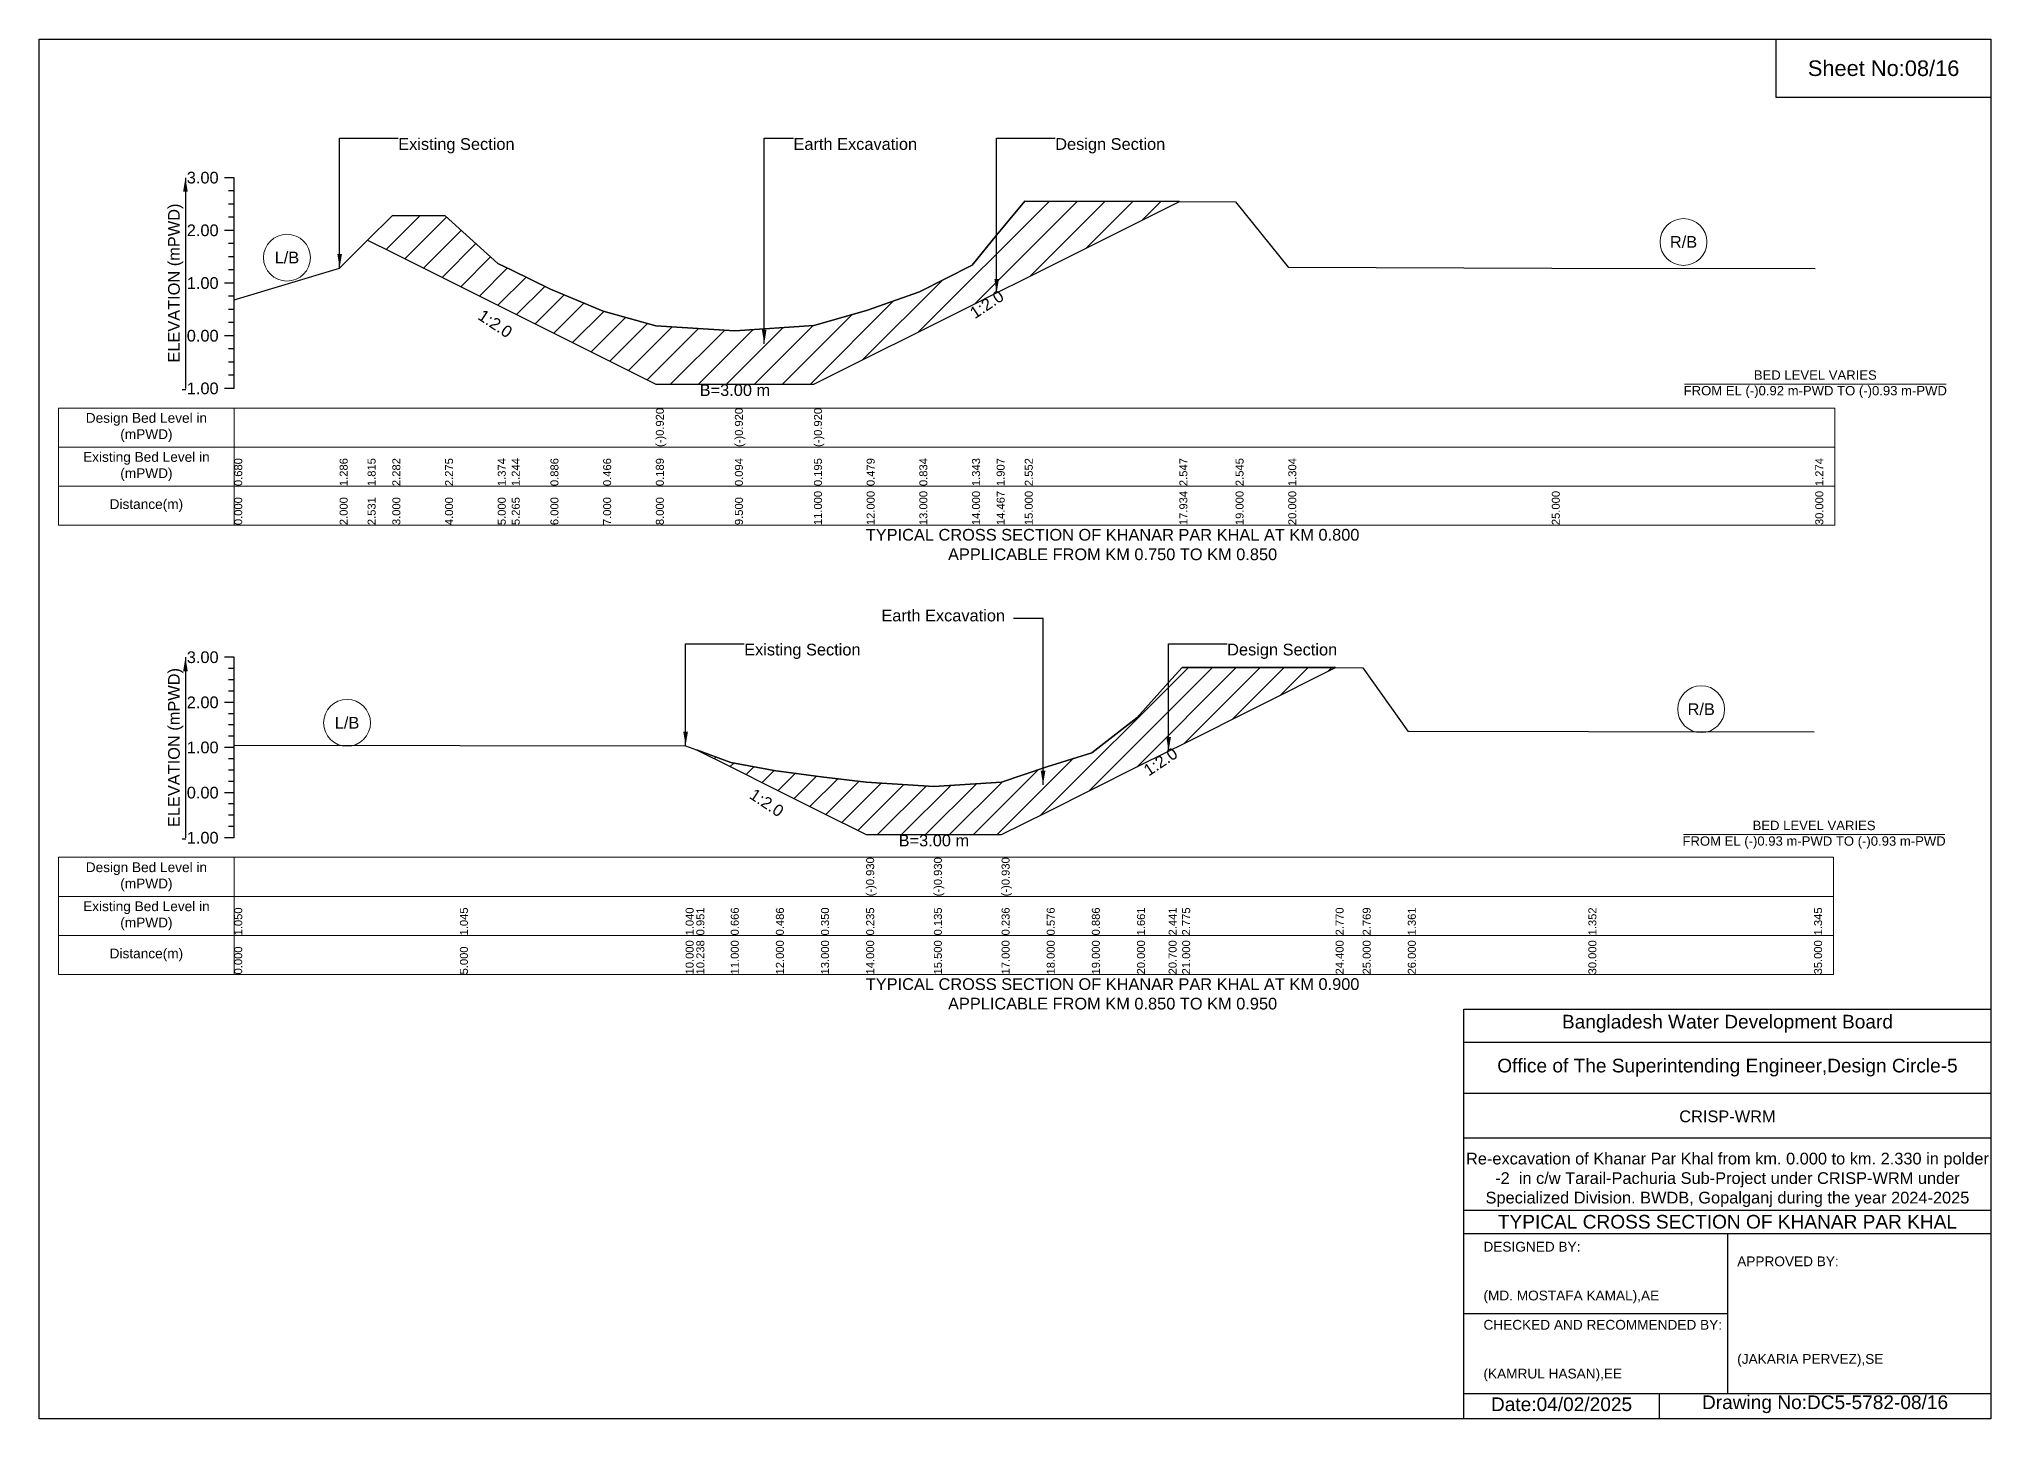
# Model space of a CAD drawing. Header units: inches. Extents: x 91000 to 268000, y -5656 to 7228.
# Drawn here: x 170000 to 178000, y -5656 to 0 of the extents above; entities that cross this region are included whole.
import ezdxf

# ---------------------------------------------------------------- set-up
doc = ezdxf.new("R2010")
doc.units = ezdxf.units.IN
doc.header["$LTSCALE"] = 7
doc.header["$MEASUREMENT"] = 0
for name, color, linetype, lineweight in [('Cross section Data Border', 7, 'Continuous', 9), ('Cross Section Labels', 7, 'Continuous', 9), ('Existing_Bed_Level for Xsection', 7, 'Continuous', 25)]:
    doc.layers.add(name, color=color, linetype=linetype, lineweight=lineweight)
doc.styles.get("Standard").update_dxf_attribs({"font": 'arial.ttf'})
doc.dimstyles.get("Standard").update_dxf_attribs({"dimtxt": 0.18, "dimasz": 0.18, "dimexe": 0.18, "dimexo": 0.0625, "dimgap": 0.09, "dimtad": 0, "dimtih": 1, "dimtoh": 1, "dimdec": 4, "dimzin": 0, "dimdsep": 46, "dimtxsty": 'Standard', "dimcen": 0.09, "dimadec": 0, "dimazin": 0, "dimtfac": 1, "dimtdec": 4, "dimtofl": 0, "dimtmove": 0, "dimatfit": 3, "dimfxl": 1, "dimtolj": 1, "dimtzin": 0, "dimarcsym": 0})

msp = doc.modelspace()

# ---------------------------------------------------------------- hatches: boundary and pattern name
at = {"layer": 'Existing_Bed_Level for Xsection'}
h = msp.add_hatch(dxfattribs=at)
h.set_pattern_fill('ANSI31', color=256, scale=648, style=0)
h.paths.add_polyline_path([(171346.6, -824.3), (171448, -875), (171664, -983), (171880, -1091), (171937.3, -1119.7), (172096, -1199), (172312, -1307), (172528, -1415), (172852, -1415), (173176, -1415), (173392, -1307), (173608, -1199), (173824, -1091), (173924.8, -1040.6), (174040, -983), (174673.7, -666.2), (174040, -665.1), (173924.8, -804.3), (173824, -926.2), (173608, -1036.2), (173392, -1112.8), (173176, -1174.2), (172852, -1196), (172528, -1175.5), (172312, -1115.6), (172096, -1024.9), (171937.3, -947.5), (171880, -919.5), (171664, -724.9), (171448, -723.4)])
h = msp.add_hatch(dxfattribs=at)
h.set_pattern_fill('ANSI31', color=256, scale=555, style=0)
h.paths.add_polyline_path([(172694, -2913), (172835, -2983.5), (173020, -3076), (173042, -3087), (173205, -3168.5), (173390, -3261), (173667.5, -3261), (173945, -3261), (174130, -3168.5), (174315, -3076), (174500, -2983.5), (174629.5, -2918.8), (174685, -2891), (175314, -2576.5), (174685, -2575.6), (174629.5, -2637.4), (174500, -2781.7), (174315, -2925.1), (174130, -2982.4), (173945, -3045.3), (173667.5, -3064), (173390, -3045.5), (173205, -3024.2), (173042, -3002.1), (173020, -2999.1), (172835, -2965.8)])

# ---------------------------------------------------------------- linework, layer by layer
for points in [[(170000, 0), (178000, 0), (178000, -5656), (170000, -5656)], [(177120, 0), (178000, 0), (178000, -240), (177120, -240)]]:
    msp.add_lwpolyline(points, close=True)
for points in [[(175840, -5656), (175840, -3976), (178000, -3976)], [(175840, -4112), (178000, -4112)], [(175840, -4320), (178000, -4320)], [(175840, -4504), (178000, -4504)], [(175840, -4800), (178000, -4800)], [(175840, -4896), (178000, -4896)], [(176920, -4896), (176920, -5552)], [(175840, -5224), (176920, -5224)], [(175840, -5552), (178000, -5552)], [(176640, -5552), (176640, -5656)]]:
    msp.add_lwpolyline(points)
at = {"layer": 'Cross section Data Border'}
for points in [[(170080, -1512.3), (177360, -1512.3), (177360, -1992.3), (170080, -1992.3)], [(170080, -3354), (177355, -3354), (177355, -3834), (170080, -3834)]]:
    msp.add_lwpolyline(points, close=True, dxfattribs=at)
for points in [[(170800, -1512.3), (170800, -1992.3)], [(170080, -1672.3), (177360, -1672.3)], [(170080, -1832.3), (177360, -1832.3)], [(170800, -3354), (170800, -3834)], [(170080, -3514), (177355, -3514)], [(170080, -3674), (177355, -3674)]]:
    msp.add_lwpolyline(points, dxfattribs=at)
at = {"layer": 'Cross Section Labels'}
for points in [[(176744.2, -1415), (177815.8, -1415)], [(176739.2, -3261), (177810.8, -3261)]]:
    msp.add_lwpolyline(points, dxfattribs=at)
for centre in [(171016, -896), (176740, -831.8), (171262.5, -2802.7), (176812.5, -2747)]:
    msp.add_circle(centre, 96, dxfattribs=at)
at = {"layer": 'Existing_Bed_Level for Xsection'}
for points in [[(170800, -568.3), (170760, -568.3)], [(170800, -622.3), (170776, -622.3)], [(170800, -1432.3), (170800, -1216.3), (170800, -1000.3), (170800, -784.3), (170800, -568.3)], [(170800, -676.3), (170776, -676.3)], [(170800, -1069.4), (171232, -938.5), (171346.6, -824.3), (171448, -723.4), (171664, -724.9), (171880, -919.5), (171937.3, -947.5), (172096, -1024.9), (172312, -1115.6), (172528, -1175.5), (172528, -1175.5), (172852, -1196), (172852, -1196), (173176, -1174.2), (173176, -1174.2), (173392, -1112.8), (173608, -1036.2), (173824, -926.2), (173924.8, -804.3), (174040, -665.1), (174673.7, -666.2), (174904, -666.6), (175120, -934.6), (176200, -938.5), (177280, -941.1)], [(170800, -784.3), (170760, -784.3)], [(170800, -730.3), (170776, -730.3)], [(170800, -838.3), (170776, -838.3)], [(170800, -892.3), (170776, -892.3)], [(170800, -946.3), (170776, -946.3)], [(170800, -1000.3), (170760, -1000.3)], [(170800, -1054.3), (170776, -1054.3)], [(170800, -1108.3), (170776, -1108.3)], [(170800, -1162.3), (170776, -1162.3)], [(170800, -1216.3), (170760, -1216.3)], [(170800, -1270.3), (170776, -1270.3)], [(170800, -1324.3), (170776, -1324.3)], [(170800, -1432.3), (170760, -1432.3)], [(170800, -1378.3), (170776, -1378.3)], [(170800, -2534), (170760, -2534)], [(170800, -3274), (170800, -3089), (170800, -2904), (170800, -2719), (170800, -2534)], [(170800, -2580.2), (170776, -2580.2)], [(170800, -2626.5), (170776, -2626.5)], [(170800, -2894.7), (171725, -2895.7), (172650, -2896.6), (172694, -2913), (172835, -2965.8), (173020, -2999.1), (173042, -3002.1), (173205, -3024.2), (173390, -3045.5), (173390, -3045.5), (173667.5, -3064), (173667.5, -3064), (173945, -3045.3), (173945, -3045.3), (174130, -2982.4), (174315, -2925.1), (174500, -2781.7), (174629.5, -2637.4), (174685, -2575.6), (175314, -2576.5), (175425, -2576.7), (175610, -2837.2), (176350, -2838.9), (177275, -2840.2)], [(170800, -2719), (170760, -2719)], [(170800, -2672.7), (170776, -2672.7)], [(170800, -2765.2), (170776, -2765.2)], [(170800, -2811.5), (170776, -2811.5)], [(170800, -2857.7), (170776, -2857.7)], [(170800, -2904), (170760, -2904)], [(170800, -2950.2), (170776, -2950.2)], [(170800, -2996.5), (170776, -2996.5)], [(170800, -3089), (170760, -3089)], [(170800, -3042.7), (170776, -3042.7)], [(170800, -3135.2), (170776, -3135.2)], [(170800, -3181.5), (170776, -3181.5)], [(170800, -3274), (170760, -3274)], [(170800, -3227.7), (170776, -3227.7)]]:
    msp.add_lwpolyline(points, dxfattribs=at)
for points in [[(171346.6, -824.3), (171346.6, -824.3), (171448, -875), (171664, -983), (171880, -1091), (171937.3, -1119.7), (172096, -1199), (172312, -1307), (172528, -1415), (172528, -1415), (172852, -1415), (172852, -1415), (173176, -1415), (173176, -1415), (173392, -1307), (173608, -1199), (173824, -1091), (173924.8, -1040.6), (174040, -983), (174673.7, -666.2), (174040, -665.1), (173924.8, -804.3), (173824, -926.2), (173608, -1036.2), (173392, -1112.8), (173176, -1174.2), (173176, -1174.2), (172852, -1196), (172852, -1196), (172528, -1175.5), (172528, -1175.5), (172312, -1115.6), (172096, -1024.9), (171937.3, -947.5), (171880, -919.5), (171664, -724.9), (171448, -723.4), (171346.6, -824.3)], [(172694, -2913), (172694, -2913), (172835, -2983.5), (173020, -3076), (173042, -3087), (173205, -3168.5), (173390, -3261), (173390, -3261), (173667.5, -3261), (173667.5, -3261), (173945, -3261), (173945, -3261), (174130, -3168.5), (174315, -3076), (174500, -2983.5), (174629.5, -2918.8), (174685, -2891), (175314, -2576.5), (175314, -2576.5), (175314, -2576.5), (174685, -2575.6), (174629.5, -2637.4), (174500, -2781.7), (174315, -2925.1), (174130, -2982.4), (173945, -3045.3), (173945, -3045.3), (173667.5, -3064), (173667.5, -3064), (173390, -3045.5), (173390, -3045.5), (173205, -3024.2), (173042, -3002.1), (173020, -2999.1), (172835, -2965.8), (172694, -2913)]]:
    msp.add_lwpolyline(points, close=True, dxfattribs=at)

# ---------------------------------------------------------------- texts
at = {"attachment_point": 5}
for s, insert, char_height in [('Sheet No:08/16', (177560, -120), 64), ('Bangladesh Water Development Board', (176920, -4036), 56), ('Office of The Superintending Engineer,Design Circle-5', (176920, -4216), 56)]:
    msp.add_mtext(s, dxfattribs=dict(at, insert=insert, char_height=char_height))
for s, insert, char_height, width, attachment_point in [('CRISP-WRM', (176920, -4416), 48, 2240, 5), ('Re-excavation of Khanar Par Khal from km. 0.000 to km. 2.330 in polder -2  in c/w Tarail-Pachuria Sub-Project under CRISP-WRM under Specialized Division. BWDB, Gopalganj during the year 2024-2025', (176920, -4676), 48, 2160, 5), ('TYPICAL CROSS SECTION OF KHANAR PAR KHAL', (176920, -4848), 56, 2240, 5), ('DESIGNED BY:^J^J^J(MD. MOSTAFA KAMAL),AE', (175920, -5056), 40, 1120, 4), ('APPROVED BY:^J^J^J^J^J^J(JAKARIA PERVEZ),SE', (176960, -5216), 40, 1120, 4), ('CHECKED AND RECOMMENDED BY:^J^J^J(KAMRUL HASAN),EE', (175920, -5376), 40, 1120, 4), ('Date:04/02/2025', (176240, -5596), 56, 1120, 5), ('Drawing No:DC5-5782-08/16', (177320, -5596), 56, 1760, 5)]:
    msp.add_mtext(s, dxfattribs=dict(insert=insert, char_height=char_height, width=width, attachment_point=attachment_point))
at = {"layer": 'Cross section Data Border', "char_height": 40, "width": 640, "attachment_point": 5}
for s, insert in [('Design Bed Level in (mPWD)', (170440, -1592.3)), ('Existing Bed Level in (mPWD)', (170440, -1752.3)), ('Distance(m)', (170440, -1912.3)), ('Design Bed Level in (mPWD)', (170440, -3434)), ('Existing Bed Level in (mPWD)', (170440, -3594)), ('Distance(m)', (170440, -3754))]:
    msp.add_mtext(s, dxfattribs=dict(at, insert=insert))
at = {"layer": 'Cross Section Labels'}
for s, insert, char_height, attachment_point in [('Existing Section', (171472, -406.3), 48, 1), ('Earth Excavation', (173092, -406.3), 48, 1), ('Design Section', (174164.8, -406.3), 48, 1), ('L/B', (171016, -896), 48, 5), ('R/B', (176740, -831.8), 48, 5), ('BED LEVEL VARIES ^JFROM EL (-)0.92 m-PWD TO (-)0.93 m-PWD', (177280, -1415), 38.4, 5), ('B=3.00 m', (172852, -1415), 48, 2), ('TYPICAL CROSS SECTION OF KHANAR PAR KHAL AT KM 0.800^JAPPLICABLE FROM KM 0.750 TO KM 0.850', (174400, -2072.3), 48, 5), ('Earth Excavation', (173452.3, -2338.9), 48, 1), ('Existing Section', (172890, -2478.5), 48, 1), ('Design Section', (174869.5, -2478.5), 48, 1), ('L/B', (171262.5, -2802.7), 48, 5), ('R/B', (176812.5, -2747), 48, 5), ('B=3.00 m', (173667.5, -3261), 48, 2), ('BED LEVEL VARIES ^JFROM EL (-)0.93 m-PWD TO (-)0.93 m-PWD', (177275, -3261), 38.4, 5), ('TYPICAL CROSS SECTION OF KHANAR PAR KHAL AT KM 0.900^JAPPLICABLE FROM KM 0.850 TO KM 0.950', (174400, -3914), 48, 5)]:
    msp.add_mtext(s, dxfattribs=dict(at, insert=insert, char_height=char_height, attachment_point=attachment_point))
at = {"layer": 'Cross Section Labels', "char_height": 48, "attachment_point": 2}
for insert, rotation in [((173870.8, -1067.6), 33.69007), ((171883.3, -1146.7), 326.30993), ((174583.2, -2941.9), 33.69007), ((172995.8, -3110.2), 326.30993)]:
    msp.add_mtext('1:2.0', dxfattribs=dict(at, insert=insert, rotation=rotation))
at = {"layer": 'Existing_Bed_Level for Xsection', "char_height": 48, "attachment_point": 6}
for s, insert in [('3.00', (170736, -568.3)), ('2.00', (170736, -784.3)), ('1.00', (170736, -1000.3)), ('0.00', (170736, -1216.3)), ('-1.00', (170736, -1432.3)), ('3.00', (170736, -2534)), ('2.00', (170736, -2719)), ('1.00', (170736, -2904)), ('0.00', (170736, -3089)), ('-1.00', (170736, -3274))]:
    msp.add_mtext(s, dxfattribs=dict(at, insert=insert))
at = {"layer": 'Existing_Bed_Level for Xsection', "rotation": 90}
for s, insert, char_height, attachment_point in [('ELEVATION (mPWD)', (170560, -1000.3), 48, 5), ('(-)0.920', (172528, -1672.3), 32.8, 1), ('(-)0.920', (172852, -1672.3), 32.8, 1), ('(-)0.920', (173176, -1672.3), 32.8, 1), ('0.680', (170800, -1832.3), 32.8, 1), ('1.286', (171232, -1832.3), 32.8, 1), ('1.815', (171346.6, -1832.3), 32.8, 1), ('2.282', (171448, -1832.3), 32.8, 1), ('2.275', (171664, -1832.3), 32.8, 1), ('1.374', (171880, -1832.3), 32.8, 1), ('1.244', (171937.3, -1832.3), 32.8, 1), ('0.886', (172096, -1832.3), 32.8, 1), ('0.466', (172312, -1832.3), 32.8, 1), ('0.189', (172528, -1832.3), 32.8, 1), ('0.094', (172852, -1832.3), 32.8, 1), ('0.195', (173176, -1832.3), 32.8, 1), ('0.479', (173392, -1832.3), 32.8, 1), ('0.834', (173608, -1832.3), 32.8, 1), ('1.343', (173824, -1832.3), 32.8, 1), ('1.907', (173924.8, -1832.3), 32.8, 1), ('2.552', (174040, -1832.3), 32.8, 1), ('2.547', (174673.7, -1832.3), 32.8, 1), ('2.545', (174904, -1832.3), 32.8, 1), ('1.304', (175120, -1832.3), 32.8, 1), ('1.274', (177280, -1832.3), 32.8, 1), ('0.000', (170800, -1992.3), 32.8, 1), ('2.000', (171232, -1992.3), 32.8, 1), ('2.531', (171346.6, -1992.3), 32.8, 1), ('3.000', (171448, -1992.3), 32.8, 1), ('4.000', (171664, -1992.3), 32.8, 1), ('5.000', (171880, -1992.3), 32.8, 1), ('5.265', (171937.3, -1992.3), 32.8, 1), ('6.000', (172096, -1992.3), 32.8, 1), ('7.000', (172312, -1992.3), 32.8, 1), ('8.000', (172528, -1992.3), 32.8, 1), ('9.500', (172852, -1992.3), 32.8, 1), ('11.000', (173176, -1992.3), 32.8, 1), ('12.000', (173392, -1992.3), 32.8, 1), ('13.000', (173608, -1992.3), 32.8, 1), ('14.000', (173824, -1992.3), 32.8, 1), ('14.467', (173924.8, -1992.3), 32.8, 1), ('15.000', (174040, -1992.3), 32.8, 1), ('17.934', (174673.7, -1992.3), 32.8, 1), ('19.000', (174904, -1992.3), 32.8, 1), ('20.000', (175120, -1992.3), 32.8, 1), ('25.000', (176200, -1992.3), 32.8, 1), ('30.000', (177280, -1992.3), 32.8, 1), ('ELEVATION (mPWD)', (170560, -2904), 48, 5), ('(-)0.930', (173390, -3514), 32.8, 1), ('(-)0.930', (173667.5, -3514), 32.8, 1), ('(-)0.930', (173945, -3514), 32.8, 1), ('1.050', (170800, -3674), 32.8, 1), ('1.045', (171725, -3674), 32.8, 1), ('1.040', (172650, -3674), 32.8, 1), ('0.951', (172694, -3674), 32.8, 1), ('0.666', (172835, -3674), 32.8, 1), ('0.486', (173020, -3674), 32.8, 1), ('0.350', (173205, -3674), 32.8, 1), ('0.235', (173390, -3674), 32.8, 1), ('0.135', (173667.5, -3674), 32.8, 1), ('0.236', (173945, -3674), 32.8, 1), ('0.576', (174130, -3674), 32.8, 1), ('0.886', (174315, -3674), 32.8, 1), ('1.661', (174500, -3674), 32.8, 1), ('2.441', (174629.5, -3674), 32.8, 1), ('2.775', (174685, -3674), 32.8, 1), ('2.770', (175314, -3674), 32.8, 1), ('2.769', (175425, -3674), 32.8, 1), ('1.361', (175610, -3674), 32.8, 1), ('1.352', (176350, -3674), 32.8, 1), ('1.345', (177275, -3674), 32.8, 1), ('0.000', (170800, -3834), 32.8, 1), ('5.000', (171725, -3834), 32.8, 1), ('10.000', (172650, -3834), 32.8, 1), ('10.238', (172694, -3834), 32.8, 1), ('11.000', (172835, -3834), 32.8, 1), ('12.000', (173020, -3834), 32.8, 1), ('13.000', (173205, -3834), 32.8, 1), ('14.000', (173390, -3834), 32.8, 1), ('15.500', (173667.5, -3834), 32.8, 1), ('17.000', (173945, -3834), 32.8, 1), ('18.000', (174130, -3834), 32.8, 1), ('19.000', (174315, -3834), 32.8, 1), ('20.000', (174500, -3834), 32.8, 1), ('20.700', (174629.5, -3834), 32.8, 1), ('21.000', (174685, -3834), 32.8, 1), ('24.400', (175314, -3834), 32.8, 1), ('25.000', (175425, -3834), 32.8, 1), ('26.000', (175610, -3834), 32.8, 1), ('30.000', (176350, -3834), 32.8, 1), ('35.000', (177275, -3834), 32.8, 1)]:
    msp.add_mtext(s, dxfattribs=dict(at, insert=insert, char_height=char_height, attachment_point=attachment_point))

# ---------------------------------------------------------------- leaders
at = {"layer": 'Cross Section Labels', "annotation_type": 0, "has_hookline": 1}
for points, hookline_direction, text_width in [([(171232, -938.5), (171232, -406.3), (171471.9, -406.3)], 0, 467.2), ([(172972.1, -1249), (172972.1, -406.3), (173091.9, -406.3)], 0, 497), ([(173924.8, -1040.6), (173924.8, -406.3), (174164.8, -406.3)], 0, 441.2), ([(174115, -3056.5), (174115, -2375.6), (173993.6, -2375.6)], 1, 497), ([(172650, -2896.6), (172650, -2478.5), (172889.9, -2478.5)], 0, 467.2), ([(174629.5, -2918.8), (174629.5, -2478.5), (174869.4, -2478.5)], 0, 441.2)]:
    msp.add_leader(points, dimstyle='Standard', override={"dimasz": 57.6}, dxfattribs=dict(at, hookline_direction=hookline_direction, text_width=text_width))
at = {"layer": 'Existing_Bed_Level for Xsection'}
for points in [[(170600, -568.3), (170600, -1432.3)], [(170600, -2534), (170600, -3274)]]:
    msp.add_leader(points, dimstyle='Standard', override={"dimasz": 57.6}, dxfattribs=at)

doc.saveas('drawing.dxf')
